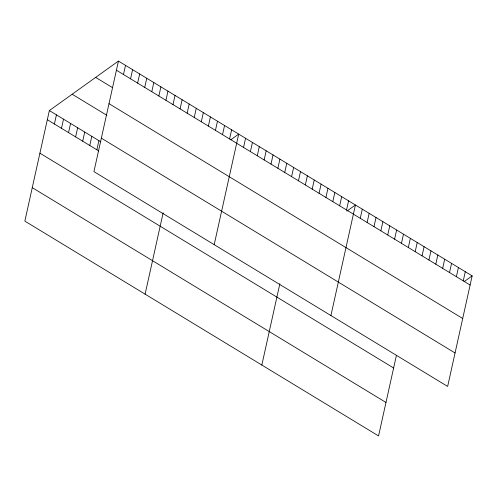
<?xml version="1.0" encoding="UTF-8"?>
<svg xmlns="http://www.w3.org/2000/svg" width="497" height="497" viewBox="0 0 497 497"><rect width="100%" height="100%" fill="white"/><g stroke="black" fill="none" stroke-linecap="round" stroke-linejoin="round"><path stroke-width="0.75" d="M118.441 61.069L93.933 171.627L447.642 386.436L472.15 275.878L118.441 61.069L49.358 110.564L24.85 221.122L378.559 435.931L396.42 355.349M54.403 124.014L56.434 114.857M61.479 128.313L63.51 119.156M68.555 132.606L70.58 123.455M75.625 136.905L77.656 127.748M82.701 141.198L84.732 132.047M89.777 145.497L91.802 136.34M96.847 149.79L98.878 140.639M123.486 74.519L125.517 65.368M130.562 78.818L132.593 69.661M137.638 83.111L139.669 73.96M144.714 87.41L146.739 78.253M151.784 91.703L153.815 82.552M158.86 96.002L160.891 86.845M165.936 100.295L167.961 91.144M173.006 104.594L175.037 95.436M180.082 108.893L182.113 99.735M145.112 294.156L163.14 212.834M187.158 113.186L189.183 104.028M194.228 117.485L196.259 108.327M201.304 121.777L203.335 112.626M208.38 126.076L210.405 116.919M215.45 130.369L217.481 121.218M222.526 134.668L224.557 125.511M229.602 138.961L231.633 129.81M214.195 244.661L238.703 134.103L230.726 139.819M243.542 147.429L245.568 138.272M250.407 151.597L252.439 142.446M257.272 155.766L259.304 146.615M264.137 159.941L266.168 150.784M271.008 164.109L273.033 154.952M277.873 168.278L279.898 159.127M284.738 172.447L286.769 163.296M291.602 176.621L293.634 167.464M298.467 180.79L300.499 171.633M261.832 365.046L279.861 283.719M305.338 184.959L307.363 175.801M312.203 189.127L314.228 179.976M319.068 193.296L321.099 184.145M325.933 197.471L327.964 188.313M332.797 201.639L334.829 192.482M339.668 205.808L341.694 196.65M346.533 209.976L348.559 200.825M330.915 315.552L355.43 204.994L346.875 211.119M360.263 218.32L362.294 209.162M367.128 222.488L369.159 213.331M373.999 226.657L376.024 217.5M380.864 230.825L382.889 221.674M387.728 234.994L389.76 225.843M394.593 239.169L396.625 230.012M401.458 243.337L403.489 234.18M408.329 247.506L410.354 238.349M415.194 251.675L417.219 242.524M422.059 255.843L424.09 246.692M428.923 260.018L430.955 250.861M435.788 264.187L437.82 255.029M442.659 268.355L444.685 259.198M449.524 272.524L451.549 263.373M456.389 276.692L458.42 267.541M463.254 280.867L465.285 271.71M464.173 281.594L472.15 275.878M116.416 70.226L470.119 285.036M95.648 77.402L112.365 87.559M108.998 103.687L462.701 318.496M72.158 94.231L106.886 115.323M101.351 138.16L455.059 352.976M49.358 110.564L100.81 141.807M47.333 119.721L98.779 150.964M39.909 153.182L393.618 367.991M32.268 187.655L385.976 402.471"/></g></svg>
